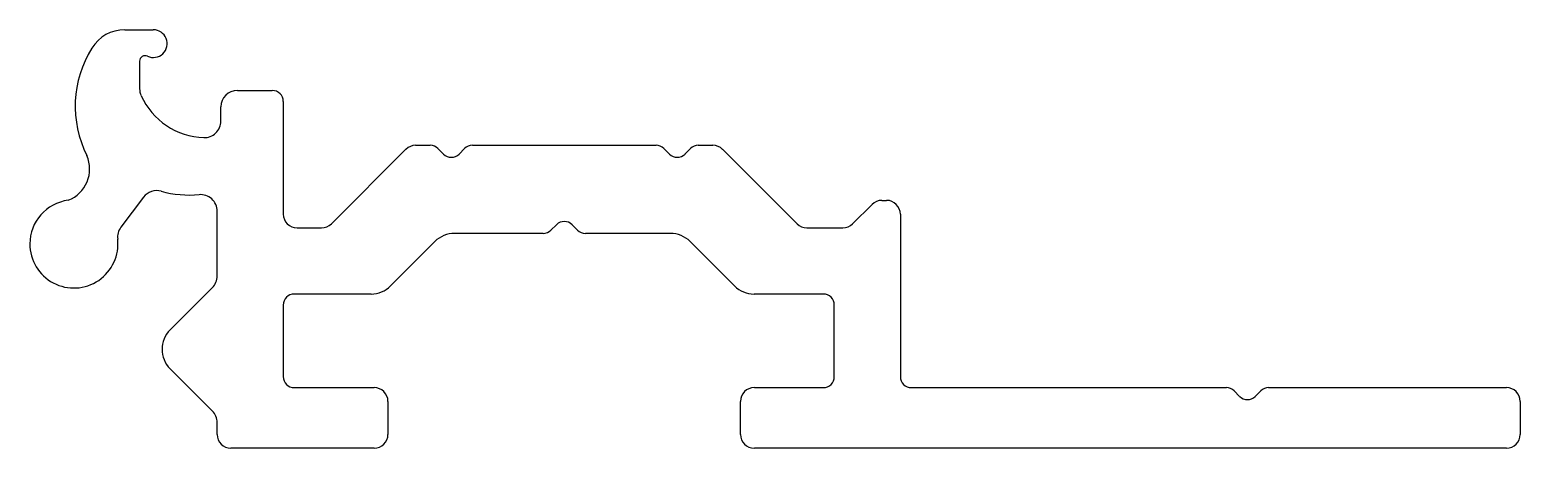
# Model space of a CAD drawing. Extents: x 53 to 80.1, y 36.9 to 44.5.
import ezdxf

# ---------------------------------------------------------------- set-up
doc = ezdxf.new("R2010")
doc.units = 0
doc.layers.get('0').update_dxf_attribs({"linetype": 'CONTINUOUS'})

msp = doc.modelspace()

# ---------------------------------------------------------------- linework, layer by layer
at = {"color": 0}
for p, q in [((54.765, 44.532), (55.281, 44.532)), ((55.033, 43.961), (55.033, 43.46)), ((56.807, 43.43), (57.44, 43.43)), ((56.507, 42.874), (56.507, 43.13)), ((57.64, 43.23), (57.64, 41.184)), ((58.513, 41.007), (59.867, 42.361)), ((60.043, 42.434), (60.307, 42.434)), ((60.448, 42.375), (60.548, 42.275)), ((60.831, 42.275), (60.931, 42.375)), ((61.073, 42.434), (64.407, 42.434)), ((64.548, 42.375), (64.648, 42.275)), ((64.931, 42.275), (65.031, 42.375)), ((65.173, 42.434), (65.436, 42.434)), ((65.613, 42.361), (66.967, 41.007)), ((55.106, 41.492), (54.694, 40.945)), ((68.504, 41.434), (68.59, 41.434)), ((56.44, 40.061), (56.44, 41.239)), ((67.973, 41.007), (68.327, 41.361)), ((68.84, 41.184), (68.84, 38.234)), ((57.89, 40.934), (58.336, 40.934)), ((62.598, 40.992), (62.498, 40.892)), ((62.981, 40.892), (62.881, 40.992)), ((67.143, 40.934), (67.797, 40.934)), ((60.393, 40.687), (59.586, 39.88)), ((62.357, 40.834), (60.747, 40.834)), ((64.67, 40.834), (63.123, 40.834)), ((65.831, 39.88), (65.024, 40.687)), ((55.586, 39.084), (56.352, 39.849)), ((57.64, 39.534), (57.64, 38.234)), ((59.233, 39.734), (57.84, 39.734)), ((67.44, 39.734), (66.184, 39.734)), ((67.64, 38.234), (67.64, 39.534)), ((56.352, 37.611), (55.586, 38.377)), ((57.84, 38.034), (59.29, 38.034)), ((66.19, 38.034), (67.44, 38.034)), ((69.04, 38.034), (74.757, 38.034)), ((74.898, 37.975), (74.998, 37.875)), ((75.281, 37.875), (75.381, 37.975)), ((75.523, 38.034), (79.84, 38.034)), ((59.54, 37.784), (59.54, 37.184)), ((65.94, 37.184), (65.94, 37.784)), ((80.09, 37.784), (80.09, 37.184)), ((56.44, 37.184), (56.44, 37.399)), ((59.29, 36.934), (56.69, 36.934)), ((79.84, 36.934), (66.19, 36.934))]:
    msp.add_line(p, q, dxfattribs=at)
for centre, radius, start, end in [((54.762, 43.832), 0.7, 89.779, 148.5075), ((55.281, 44.28), 0.251, 245.1327, 90), ((55.86, 43.143), 1.996, 148.1039, 206.6622), ((55.133, 43.961), 0.1, 65.1327, 180), ((55.333, 43.46), 0.3, 180, 204.4329), ((56.244, 43.873), 1.3, 204.4329, 267.9286), ((56.807, 43.13), 0.3, 90, 180), ((57.44, 43.23), 0.2, 0, 90), ((56.207, 42.874), 0.3, 267.9281, 0.0005), ((53.516, 42.005), 0.61, 291.4481, 23.3882), ((60.043, 42.184), 0.25, 90, 135), ((60.307, 42.234), 0.2, 45, 90), ((60.69, 42.417), 0.2, 225, 315), ((61.073, 42.234), 0.2, 90, 135), ((64.407, 42.234), 0.2, 45, 90), ((64.79, 42.417), 0.2, 225, 315), ((65.173, 42.234), 0.2, 90, 135), ((65.436, 42.184), 0.25, 45, 90), ((53.84, 40.643), 0.8, 97.248, 180.0001), ((55.345, 41.312), 0.3, 74.3235, 142.9995), ((55.94, 43.43), 1.9, 254.3235, 275.2159), ((56.14, 41.239), 0.3, 0, 95.2159), ((68.504, 41.184), 0.25, 90, 135), ((68.59, 41.184), 0.25, 360, 90), ((57.89, 41.184), 0.25, 180, 270), ((54.933, 40.765), 0.3, 142.9998, 186.3492), ((58.336, 41.184), 0.25, 270, 315), ((62.357, 41.034), 0.2, 270, 315), ((62.74, 40.851), 0.2, 45, 135), ((63.123, 41.034), 0.2, 225, 270), ((67.143, 41.184), 0.25, 225, 270), ((67.797, 41.184), 0.25, 270, 315), ((53.84, 40.643), 0.8, 180, 6.3425), ((60.747, 40.334), 0.5, 90, 135), ((64.67, 40.334), 0.5, 45, 90), ((56.14, 40.061), 0.3, 314.9991, 359.9991), ((59.233, 40.234), 0.5, 270, 315), ((66.184, 40.234), 0.5, 225, 270), ((57.84, 39.534), 0.2, 90, 180), ((67.44, 39.534), 0.2, 0, 90), ((55.94, 38.73), 0.5, 135, 225), ((57.84, 38.234), 0.2, 180, 270), ((67.44, 38.234), 0.2, 270, 360), ((69.04, 38.234), 0.2, 180, 270), ((59.29, 37.784), 0.25, 360, 90), ((66.19, 37.784), 0.25, 90, 180), ((74.757, 37.834), 0.2, 45, 90), ((75.14, 38.017), 0.2, 225, 315), ((75.523, 37.834), 0.2, 90, 135), ((79.84, 37.784), 0.25, 360, 90), ((56.14, 37.399), 0.3, 0.001, 45.0009), ((56.69, 37.184), 0.25, 180, 270), ((59.29, 37.184), 0.25, 270, 360), ((66.19, 37.184), 0.25, 180, 270), ((79.84, 37.184), 0.25, 270, 0)]:
    msp.add_arc(centre, radius, start, end, dxfattribs=at)

doc.saveas('drawing.dxf')
